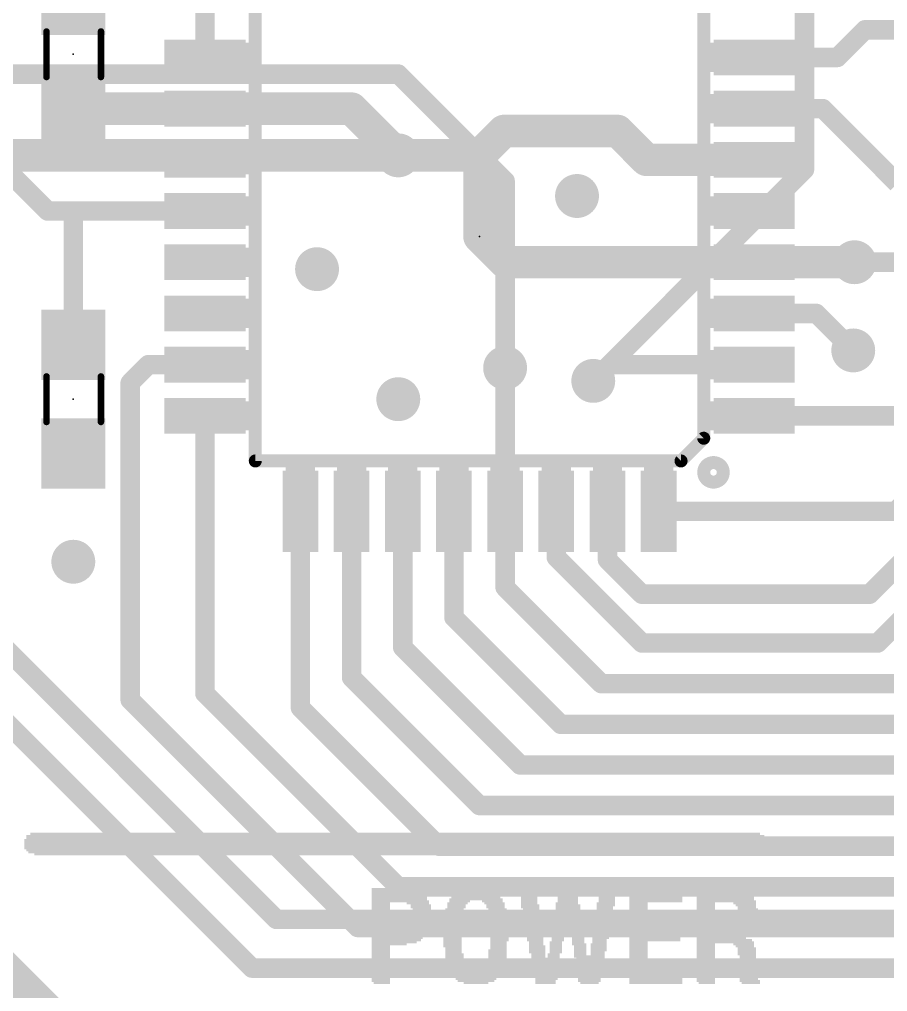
# Model space of a CAD drawing. Extents: x -25 to 82, y -36 to 56.
# Drawn here: x 34.72 to 48.29, y 8.52 to 23.71 of the extents above; entities that cross this region are included whole.
import ezdxf

# ---------------------------------------------------------------- set-up
doc = ezdxf.new("R2010")
doc.units = 0
for name, color, linetype in [('1', 12, 'CONTINUOUS'), ('16', 132, 'CONTINUOUS'), ('18', 110, 'CONTINUOUS'), ('21', 41, 'CONTINUOUS'), ('23', 53, 'CONTINUOUS'), ('51', 53, 'CONTINUOUS')]:
    doc.layers.add(name, color=color, linetype=linetype)

# ---------------------------------------------------------------- blocks, each defined once
blk = doc.blocks.new('RECT')
blk.add_solid([(-0.5, -0.5), (0.5, -0.5), (-0.5, 0.5), (0.5, 0.5)])
blk = doc.blocks.new('ROUNDV')
at = {"const_width": 0.5}
blk.add_lwpolyline([(0, -0.25, 1), (0, 0.25, 1), (0, -0.25)], format="xyb", dxfattribs=at)

msp = doc.modelspace()

# ---------------------------------------------------------------- linework, layer by layer
at = {"layer": '1'}
for points, const_width in [([(37.6174, 23.12), (37.6174, 24.9174)], 0.3048), ([(47.936, 23.552), (47.504, 23.12)], 0.3048), ([(49.53, 23.552), (47.936, 23.552)], 0.3048), ([(46.2026, 23.12), (47.504, 23.12)], 0.3048), ([(37.6174, 22.32), (35.56, 22.32)], 0.508), ([(37.6174, 22.32), (39.91, 22.32)], 0.508), ([(39.91, 22.32), (40.64, 21.59)], 0.508), ([(46.2026, 22.32), (47.276, 22.32)], 0.3048), ([(47.276, 22.32), (48.444, 21.152)], 0.3048), ([(41.91, 21.59), (42.291, 21.971)], 0.508), ([(42.291, 21.971), (44.069, 21.971)], 0.508), ([(44.069, 21.971), (44.52, 21.52)], 0.508), ([(34.29, 21.59), (35.16, 20.72)], 0.3048), ([(40.64, 21.59), (41.91, 21.59)], 0.508), ([(41.91, 20.32), (41.91, 21.59)], 0.508), ([(46.2026, 21.52), (44.52, 21.52)], 0.508), ([(35.16, 20.72), (35.56, 20.72)], 0.3048), ([(35.56, 20.72), (37.6174, 20.72)], 0.3048), ([(35.56, 18.63), (35.56, 20.72)], 0.3048), ([(42.31, 19.92), (41.91, 20.32)], 0.508), ([(46.2026, 19.92), (42.31, 19.92)], 0.508), ([(46.2026, 19.92), (47.771, 19.92)], 0.508), ([(48.4124, 16.0274), (52.324, 19.939)], 0.3048), ([(48.006, 14.732), (52.959, 19.685)], 0.3048), ([(48.133, 13.97), (53.594, 19.431)], 0.3048), ([(46.2026, 19.12), (47.174, 19.12)], 0.3048), ([(47.174, 19.12), (47.752, 18.542)], 0.3048), ([(36.735, 18.32), (36.449, 18.034)], 0.3048), ([(37.6174, 18.32), (36.735, 18.32)], 0.3048), ([(42.31, 18.269), (42.31, 16.0274)], 0.3048), ([(43.942, 18.32), (43.688, 18.066)], 0.3048), ([(46.2026, 18.32), (43.942, 18.32)], 0.3048), ([(36.449, 18.034), (36.449, 13.081)], 0.3048), ([(37.6174, 13.1826), (37.6174, 17.52)], 0.3048), ([(46.2026, 17.52), (48.762, 17.52)], 0.3048), ([(39.11, 12.96), (39.11, 16.0274)], 0.3048), ([(39.91, 13.43), (39.91, 16.0274)], 0.3048), ([(40.71, 13.9), (40.71, 16.0274)], 0.3048), ([(41.51, 14.37), (41.51, 16.0274)], 0.3048), ([(42.31, 16.0274), (42.31, 14.84)], 0.3048), ([(43.11, 16.0274), (43.11, 15.31)], 0.3048), ([(43.91, 16.0274), (43.91, 15.272)], 0.3048), ([(44.71, 16.0274), (48.4124, 16.0274)], 0.3048), ([(43.11, 15.31), (44.45, 13.97)], 0.3048), ([(43.91, 15.272), (44.45, 14.732)], 0.3048), ([(42.31, 14.84), (43.815, 13.335)], 0.3048), ([(44.45, 14.732), (48.006, 14.732)], 0.3048), ([(41.51, 14.37), (43.18, 12.7)], 0.3048), ([(42.545, 12.065), (40.71, 13.9)], 0.3048), ([(44.45, 13.97), (48.133, 13.97)], 0.3048), ([(41.91, 11.43), (39.91, 13.43)], 0.3048), ([(43.815, 13.335), (51.435, 13.335)], 0.3048), ([(40.005, 9.525), (36.449, 13.081)], 0.3048), ([(37.6174, 13.1826), (40.64, 10.16)], 0.3048), ([(41.275, 10.795), (39.11, 12.96)], 0.3048), ([(43.18, 12.7), (60.96, 12.7)], 0.3048), ([(42.545, 12.065), (59.055, 12.065)], 0.3048), ([(41.91, 11.43), (55.88, 11.43)], 0.3048), ([(41.275, 10.795), (53.975, 10.795)], 0.3048), ([(40.64, 10.16), (52.07, 10.16)], 0.3048), ([(40.005, 9.525), (48.895, 9.525)], 0.3048), ([(34.29, 8.89), (35.56, 7.62)], 0.8128)]:
    msp.add_lwpolyline(points, dxfattribs=dict(at, const_width=const_width))
for points, const_width in [([(47.936, 23.6282, 1), (47.936, 23.4758)], 0.1524), ([(47.9899, 23.4981, 1), (47.8821, 23.6059)], 0.1524), ([(46.2026, 23.1962, 1), (46.2026, 23.0438)], 0.1524), ([(47.4501, 23.1739, 1), (47.5579, 23.0661)], 0.1524), ([(47.504, 23.0438, 1), (47.504, 23.1962)], 0.1524), ([(37.5412, 23.12, 1), (37.6936, 23.12)], 0.1524), ([(35.56, 22.447, 1), (35.56, 22.193)], 0.254), ([(37.6174, 22.447, 1), (37.6174, 22.193)], 0.254), ([(37.6174, 22.193, 1), (37.6174, 22.447)], 0.254), ([(39.9998, 22.4098, 1), (39.8202, 22.2302)], 0.254), ([(39.91, 22.193, 1), (39.91, 22.447)], 0.254), ([(46.2026, 22.3962, 1), (46.2026, 22.2438)], 0.1524), ([(47.3299, 22.3739, 1), (47.2221, 22.2661)], 0.1524), ([(47.276, 22.2438, 1), (47.276, 22.3962)], 0.1524), ([(42.291, 22.098, 1), (42.291, 21.844)], 0.254), ([(42.3808, 21.8812, 1), (42.2012, 22.0608)], 0.254), ([(44.1588, 22.0608, 1), (43.9792, 21.8812)], 0.254), ([(44.069, 21.844, 1), (44.069, 22.098)], 0.254), ([(40.64, 21.717, 1), (40.64, 21.463)], 0.254), ([(40.5502, 21.5002, 1), (40.7298, 21.6798)], 0.254), ([(42.037, 21.59, 1), (41.783, 21.59)], 0.254), ([(41.8202, 21.6798, 1), (41.9998, 21.5002)], 0.254), ([(41.91, 21.463, 1), (41.91, 21.717)], 0.254), ([(44.52, 21.647, 1), (44.52, 21.393)], 0.254), ([(44.4302, 21.4302, 1), (44.6098, 21.6098)], 0.254), ([(46.2026, 21.393, 1), (46.2026, 21.647)], 0.254), ([(35.16, 20.7962, 1), (35.16, 20.6438)], 0.1524), ([(35.1061, 20.6661, 1), (35.2139, 20.7739)], 0.1524), ([(35.56, 20.7962, 1), (35.56, 20.6438)], 0.1524), ([(35.6362, 20.72, 1), (35.4838, 20.72)], 0.1524), ([(35.56, 20.6438, 1), (35.56, 20.7962)], 0.1524), ([(37.6174, 20.6438, 1), (37.6174, 20.7962)], 0.1524), ([(41.9998, 20.4098, 1), (41.8202, 20.2302)], 0.254), ([(41.783, 20.32, 1), (42.037, 20.32)], 0.254), ([(42.31, 20.047, 1), (42.31, 19.793)], 0.254), ([(42.2202, 19.8302, 1), (42.3998, 20.0098)], 0.254), ([(46.2026, 20.047, 1), (46.2026, 19.793)], 0.254), ([(46.2026, 19.793, 1), (46.2026, 20.047)], 0.254), ([(47.771, 19.793, 1), (47.771, 20.047)], 0.254), ([(46.2026, 19.1962, 1), (46.2026, 19.0438)], 0.1524), ([(47.2279, 19.1739, 1), (47.1201, 19.0661)], 0.1524), ([(47.174, 19.0438, 1), (47.174, 19.1962)], 0.1524), ([(35.4838, 18.63, 1), (35.6362, 18.63)], 0.1524), ([(47.6981, 18.4881, 1), (47.8059, 18.5959)], 0.1524), ([(36.735, 18.3962, 1), (36.735, 18.2438)], 0.1524), ([(36.7889, 18.2661, 1), (36.6811, 18.3739)], 0.1524), ([(37.6174, 18.2438, 1), (37.6174, 18.3962)], 0.1524), ([(42.3862, 18.269, 1), (42.2338, 18.269)], 0.1524), ([(43.942, 18.3962, 1), (43.942, 18.2438)], 0.1524), ([(43.9959, 18.2661, 1), (43.8881, 18.3739)], 0.1524), ([(46.2026, 18.2438, 1), (46.2026, 18.3962)], 0.1524), ([(36.5252, 18.034, 1), (36.3728, 18.034)], 0.1524), ([(36.3951, 18.0879, 1), (36.5029, 17.9801)], 0.1524), ([(43.6341, 18.1199, 1), (43.7419, 18.0121)], 0.1524), ([(37.6936, 17.52, 1), (37.5412, 17.52)], 0.1524), ([(46.2026, 17.5962, 1), (46.2026, 17.4438)], 0.1524), ([(39.1862, 16.0274, 1), (39.0338, 16.0274)], 0.1524), ([(39.9862, 16.0274, 1), (39.8338, 16.0274)], 0.1524), ([(40.7862, 16.0274, 1), (40.6338, 16.0274)], 0.1524), ([(41.5862, 16.0274, 1), (41.4338, 16.0274)], 0.1524), ([(42.3862, 16.0274, 1), (42.2338, 16.0274)], 0.1524), ([(42.2338, 16.0274, 1), (42.3862, 16.0274)], 0.1524), ([(43.1862, 16.0274, 1), (43.0338, 16.0274)], 0.1524), ([(43.9862, 16.0274, 1), (43.8338, 16.0274)], 0.1524), ([(44.71, 16.1036, 1), (44.71, 15.9512)], 0.1524), ([(48.3585, 16.0813, 1), (48.4663, 15.9735)], 0.1524), ([(43.1639, 15.3639, 1), (43.0561, 15.2561)], 0.1524), ([(43.0338, 15.31, 1), (43.1862, 15.31)], 0.1524), ([(43.9639, 15.3259, 1), (43.8561, 15.2181)], 0.1524), ([(43.8338, 15.272, 1), (43.9862, 15.272)], 0.1524), ([(42.3639, 14.8939, 1), (42.2561, 14.7861)], 0.1524), ([(42.2338, 14.84, 1), (42.3862, 14.84)], 0.1524), ([(44.45, 14.8082, 1), (44.45, 14.6558)], 0.1524), ([(44.3961, 14.6781, 1), (44.5039, 14.7859)], 0.1524), ([(47.9521, 14.7859, 1), (48.0599, 14.6781)], 0.1524), ([(48.006, 14.6558, 1), (48.006, 14.8082)], 0.1524), ([(41.5639, 14.4239, 1), (41.4561, 14.3161)], 0.1524), ([(41.4338, 14.37, 1), (41.5862, 14.37)], 0.1524), ([(40.7639, 13.9539, 1), (40.6561, 13.8461)], 0.1524), ([(40.6338, 13.9, 1), (40.7862, 13.9)], 0.1524), ([(44.45, 14.0462, 1), (44.45, 13.8938)], 0.1524), ([(44.3961, 13.9161, 1), (44.5039, 14.0239)], 0.1524), ([(48.0791, 14.0239, 1), (48.1869, 13.9161)], 0.1524), ([(48.133, 13.8938, 1), (48.133, 14.0462)], 0.1524), ([(39.9639, 13.4839, 1), (39.8561, 13.3761)], 0.1524), ([(39.8338, 13.43, 1), (39.9862, 13.43)], 0.1524), ([(43.815, 13.4112, 1), (43.815, 13.2588)], 0.1524), ([(43.7611, 13.2811, 1), (43.8689, 13.3889)], 0.1524), ([(36.5029, 13.1349, 1), (36.3951, 13.0271)], 0.1524), ([(37.6713, 13.2365, 1), (37.5635, 13.1287)], 0.1524), ([(37.5412, 13.1826, 1), (37.6936, 13.1826)], 0.1524), ([(36.3728, 13.081, 1), (36.5252, 13.081)], 0.1524), ([(39.1639, 13.0139, 1), (39.0561, 12.9061)], 0.1524), ([(39.0338, 12.96, 1), (39.1862, 12.96)], 0.1524), ([(43.18, 12.7762, 1), (43.18, 12.6238)], 0.1524), ([(43.1261, 12.6461, 1), (43.2339, 12.7539)], 0.1524), ([(42.545, 12.1412, 1), (42.545, 11.9888)], 0.1524), ([(42.4911, 12.0111, 1), (42.5989, 12.1189)], 0.1524), ([(41.91, 11.5062, 1), (41.91, 11.3538)], 0.1524), ([(41.8561, 11.3761, 1), (41.9639, 11.4839)], 0.1524), ([(41.275, 10.8712, 1), (41.275, 10.7188)], 0.1524), ([(41.2211, 10.7411, 1), (41.3289, 10.8489)], 0.1524), ([(40.64, 10.2362, 1), (40.64, 10.0838)], 0.1524), ([(40.5861, 10.1061, 1), (40.6939, 10.2139)], 0.1524), ([(40.005, 9.6012, 1), (40.005, 9.4488)], 0.1524), ([(39.9511, 9.4711, 1), (40.0589, 9.5789)], 0.1524)]:
    msp.add_lwpolyline(points, format="xyb", dxfattribs=dict(at, const_width=const_width))
at = {"layer": '16'}
for points, const_width in [([(46.99, 21.368), (46.99, 25.527)], 0.3048), ([(33.02, 22.86), (40.64, 22.86)], 0.3048), ([(40.64, 22.86), (42.31, 21.19)], 0.3048), ([(40.64, 21.59), (31.75, 21.59)], 0.508), ([(43.688, 18.066), (46.99, 21.368)], 0.3048), ([(42.31, 21.19), (42.31, 18.269)], 0.3048), ([(47.771, 19.92), (52.94, 19.92)], 0.3048), ([(30.734, 17.653), (38.735, 9.652)], 0.3048), ([(30.099, 17.145), (38.354, 8.89)], 0.3048), ([(38.735, 9.652), (53.34, 9.652)], 0.3048), ([(34.29, 8.89), (35.179, 8.001)], 0.8128), ([(38.354, 8.89), (51.943, 8.89)], 0.3048)]:
    msp.add_lwpolyline(points, dxfattribs=dict(at, const_width=const_width))
for points, const_width in [([(40.6939, 22.9139, 1), (40.5861, 22.8061)], 0.1524), ([(40.64, 22.7838, 1), (40.64, 22.9362)], 0.1524), ([(40.64, 21.463, 1), (40.64, 21.717)], 0.254), ([(46.9138, 21.368, 1), (47.0662, 21.368)], 0.1524), ([(47.0439, 21.3141, 1), (46.9361, 21.4219)], 0.1524), ([(42.3862, 21.19, 1), (42.2338, 21.19)], 0.1524), ([(42.2561, 21.1361, 1), (42.3639, 21.2439)], 0.1524), ([(47.771, 19.9962, 1), (47.771, 19.8438)], 0.1524), ([(42.2338, 18.269, 1), (42.3862, 18.269)], 0.1524), ([(43.6341, 18.1199, 1), (43.7419, 18.0121)], 0.1524), ([(38.735, 9.7282, 1), (38.735, 9.5758)], 0.1524), ([(38.6811, 9.5981, 1), (38.7889, 9.7059)], 0.1524), ([(38.354, 8.9662, 1), (38.354, 8.8138)], 0.1524), ([(38.3001, 8.8361, 1), (38.4079, 8.9439)], 0.1524)]:
    msp.add_lwpolyline(points, format="xyb", dxfattribs=dict(at, const_width=const_width))
at = {"layer": '21', "const_width": 0.2032}
for points in [[(38.405, 16.815), (38.405, 23.825)], [(45.415, 23.825), (45.415, 17.17)], [(45.06, 16.815), (45.415, 17.17)], [(45.06, 16.815), (38.405, 16.815)]]:
    msp.add_lwpolyline(points, dxfattribs=at)
at = {"layer": '21'}
for points, const_width in [([(45.3642, 17.17, 1), (45.4658, 17.17)], 0.1016), ([(45.4509, 17.1341, 1), (45.3791, 17.2059)], 0.1016), ([(38.405, 16.8658, 1), (38.405, 16.7642)], 0.1016), ([(38.3542, 16.815, 1), (38.4558, 16.815)], 0.1016), ([(45.0241, 16.8509, 1), (45.0959, 16.7791)], 0.1016), ([(45.06, 16.7642, 1), (45.06, 16.8658)], 0.1016), ([(45.5676, 16.4846, 1), (45.5676, 16.7894, 1), (45.5676, 16.4846)], 0.2032)]:
    msp.add_lwpolyline(points, format="xyb", dxfattribs=dict(at, const_width=const_width))
at = {"layer": '23'}
for p in [(35.56, 23.17), (41.91, 20.32), (35.56, 17.78)]:
    msp.add_point(p, dxfattribs=at)
at = {"layer": '51', "const_width": 0.1016}
for points in [[(35.141, 23.526), (35.141, 22.814)], [(35.992, 23.526), (35.992, 22.814)], [(35.141, 18.136), (35.141, 17.424)], [(35.992, 18.136), (35.992, 17.424)]]:
    msp.add_lwpolyline(points, dxfattribs=at)
at = {"layer": '51', "const_width": 0.0508}
for points in [[(35.1664, 23.526, 1), (35.1156, 23.526)], [(36.0174, 23.526, 1), (35.9666, 23.526)], [(35.1156, 22.814, 1), (35.1664, 22.814)], [(35.9666, 22.814, 1), (36.0174, 22.814)], [(35.1664, 18.136, 1), (35.1156, 18.136)], [(36.0174, 18.136, 1), (35.9666, 18.136)], [(35.1156, 17.424, 1), (35.1664, 17.424)], [(35.9666, 17.424, 1), (36.0174, 17.424)]]:
    msp.add_lwpolyline(points, format="xyb", dxfattribs=at)

# ---------------------------------------------------------------- block references
at = {"layer": '1', "xscale": 1.1, "rotation": 270}
for p in [(35.56, 24.02), (35.56, 22.32), (35.56, 18.63), (35.56, 16.93)]:
    msp.add_blockref('RECT', p, dxfattribs=at)
at = {"layer": '1', "rotation": 180}
for p, xscale, yscale in [((37.6174, 23.12), 1.27, 0.5588), ((46.2026, 23.12), 1.27, 0.5588), ((37.6174, 22.32), 1.27, 0.5588), ((46.2026, 22.32), 1.27, 0.5588), ((37.6174, 21.52), 1.27, 0.5588), ((46.2026, 21.52), 1.27, 0.5588), ((37.6174, 20.72), 1.27, 0.5588), ((46.2026, 20.72), 1.27, 0.5588), ((37.6174, 19.92), 1.27, 0.5588), ((46.2026, 19.92), 1.27, 0.5588), ((37.6174, 19.12), 1.27, 0.5588), ((46.2026, 19.12), 1.27, 0.5588), ((37.6174, 18.32), 1.27, 0.5588), ((46.2026, 18.32), 1.27, 0.5588), ((37.6174, 17.52), 1.27, 0.5588), ((46.2026, 17.52), 1.27, 0.5588), ((39.11, 16.0274), 0.5588, 1.27), ((39.91, 16.0274), 0.5588, 1.27), ((40.71, 16.0274), 0.5588, 1.27), ((41.51, 16.0274), 0.5588, 1.27), ((42.31, 16.0274), 0.5588, 1.27), ((43.11, 16.0274), 0.5588, 1.27), ((43.91, 16.0274), 0.5588, 1.27), ((44.71, 16.0274), 0.5588, 1.27)]:
    msp.add_blockref('RECT', p, dxfattribs=dict(at, xscale=xscale, yscale=yscale))
at = {"layer": '18', "xscale": 0.6858, "yscale": 0.6858}
for p in [(40.64, 21.59), (40.64, 21.59), (43.434, 20.955), (43.434, 20.955), (47.771, 19.92), (47.771, 19.92), (39.37, 19.812), (39.37, 19.812), (47.752, 18.542), (47.752, 18.542), (42.31, 18.269), (42.31, 18.269), (43.688, 18.066), (43.688, 18.066), (40.64, 17.78), (40.64, 17.78), (35.56, 15.24), (35.56, 15.24)]:
    msp.add_blockref('ROUNDV', p, dxfattribs=at)
at = {"layer": '21'}
for p, xscale, yscale in [((40.593, 10.9563), 11.5341, 0.032), ((40.6083, 10.9244), 11.5646, 0.0318), ((40.593, 10.9883), 11.4071, 0.032), ((40.5917, 10.8925), 11.5976, 0.032), ((40.5917, 10.8605), 11.5976, 0.032), ((40.5917, 10.8285), 11.5976, 0.032), ((40.5917, 10.7965), 11.5976, 0.032), ((40.5917, 10.7646), 11.5976, 0.0318), ((40.593, 10.7328), 11.5341, 0.032), ((40.593, 10.7008), 11.4681, 0.032), ((40.593, 10.6688), 11.2801, 0.032), ((40.593, 10.0937), 0.7341, 0.032), ((40.6248, 10.0617), 0.7976, 0.032), ((40.6413, 10.0298), 0.8306, 0.0318), ((40.5448, 10.1257), 0.6375, 0.032), ((41.8389, 10.0298), 0.7366, 0.0318), ((41.8389, 10.0617), 0.6706, 0.032), ((41.8554, 10.0937), 0.5766, 0.032), ((41.8541, 10.1257), 0.447, 0.032), ((41.8389, 10.1576), 0.2235, 0.0318), ((42.653, 10.1257), 0.2565, 0.032), ((42.6695, 10.0937), 0.2896, 0.032), ((42.6695, 10.0617), 0.2896, 0.032), ((42.6695, 10.0298), 0.2896, 0.0318), ((43.2765, 10.1257), 0.2896, 0.032), ((43.2765, 10.0937), 0.2896, 0.032), ((43.2918, 10.0617), 0.32, 0.032), ((43.2918, 10.0298), 0.32, 0.0318), ((43.9153, 10.1257), 0.287, 0.032), ((43.9153, 10.0937), 0.287, 0.032), ((43.9153, 10.0617), 0.287, 0.032), ((43.9001, 10.0298), 0.2565, 0.0318), ((44.6672, 10.1257), 0.8306, 0.032), ((44.6672, 10.0937), 0.8306, 0.032), ((44.6672, 10.0617), 0.8306, 0.032), ((44.6672, 10.0298), 0.8306, 0.0318), ((45.6247, 10.1257), 0.6375, 0.032), ((45.6895, 10.0937), 0.7671, 0.032), ((45.7213, 10.0617), 0.8306, 0.032), ((45.7365, 10.0298), 0.8611, 0.0318), ((40.6565, 9.9979), 0.8611, 0.032), ((40.6565, 9.9659), 0.8611, 0.032), ((40.673, 9.9339), 0.8941, 0.032), ((40.3695, 9.9019), 0.287, 0.032), ((40.3695, 9.8701), 0.287, 0.0318), ((40.9448, 9.9019), 0.3505, 0.032), ((40.9931, 9.8701), 0.32, 0.0318), ((41.5671, 9.9019), 0.32, 0.032), ((41.5506, 9.8701), 0.287, 0.0318), ((41.8554, 9.9659), 0.8306, 0.032), ((41.6001, 9.9339), 0.32, 0.032), ((41.8541, 9.9979), 0.7671, 0.032), ((42.1107, 9.9339), 0.32, 0.032), ((42.1424, 9.9019), 0.3175, 0.032), ((42.1577, 9.8701), 0.287, 0.0318), ((42.686, 9.9979), 0.2565, 0.032), ((42.686, 9.9659), 0.2565, 0.032), ((42.686, 9.9339), 0.2565, 0.032), ((42.686, 9.9019), 0.2565, 0.032), ((42.7012, 9.8701), 0.287, 0.0318), ((43.2765, 9.9019), 0.3505, 0.032), ((43.293, 9.8701), 0.3835, 0.0318), ((43.2918, 9.9979), 0.32, 0.032), ((43.2918, 9.9659), 0.32, 0.032), ((43.2918, 9.9339), 0.32, 0.032), ((43.8836, 9.9019), 0.2896, 0.032), ((43.8836, 9.8701), 0.2896, 0.0318), ((43.9001, 9.9979), 0.2565, 0.032), ((43.9001, 9.9659), 0.2565, 0.032), ((43.9001, 9.9339), 0.2565, 0.032), ((44.6672, 9.9979), 0.8306, 0.032), ((44.6672, 9.9659), 0.8306, 0.032), ((44.6672, 9.9339), 0.8306, 0.032), ((44.3954, 9.9019), 0.287, 0.032), ((44.3954, 9.8701), 0.287, 0.0318), ((45.753, 9.9979), 0.8941, 0.032), ((45.753, 9.9659), 0.8941, 0.032), ((45.7695, 9.9339), 0.9271, 0.032), ((45.4495, 9.9019), 0.287, 0.032), ((45.4495, 9.8701), 0.287, 0.0318), ((46.0566, 9.9019), 0.3531, 0.032), ((46.0731, 9.8701), 0.32, 0.0318), ((40.3695, 9.8382), 0.287, 0.032), ((40.3695, 9.8062), 0.287, 0.032), ((40.3695, 9.7742), 0.287, 0.032), ((40.3695, 9.7422), 0.287, 0.032), ((40.3695, 9.7103), 0.287, 0.0318), ((40.9931, 9.8382), 0.32, 0.032), ((41.0083, 9.8062), 0.2896, 0.032), ((41.0083, 9.7742), 0.2896, 0.032), ((41.0083, 9.7422), 0.2896, 0.032), ((41.0083, 9.7103), 0.2896, 0.0318), ((41.5201, 9.8062), 0.287, 0.032), ((41.5201, 9.7742), 0.287, 0.032), ((41.5201, 9.7422), 0.287, 0.032), ((41.5201, 9.7103), 0.287, 0.0318), ((41.5506, 9.8382), 0.287, 0.032), ((42.1577, 9.8382), 0.287, 0.032), ((42.1907, 9.8062), 0.287, 0.032), ((42.1907, 9.7742), 0.287, 0.032), ((42.1907, 9.7422), 0.287, 0.032), ((42.1907, 9.7103), 0.287, 0.0318), ((42.7012, 9.8382), 0.287, 0.032), ((42.7177, 9.8062), 0.254, 0.032), ((42.7177, 9.7742), 0.254, 0.032), ((42.7177, 9.7422), 0.254, 0.032), ((42.7177, 9.7103), 0.254, 0.0318), ((43.1648, 9.7103), 0.193, 0.0318), ((43.293, 9.8382), 0.3835, 0.032), ((43.293, 9.8062), 0.3835, 0.032), ((43.293, 9.7742), 0.3835, 0.032), ((43.293, 9.7422), 0.3835, 0.032), ((43.3883, 9.7103), 0.193, 0.0318), ((43.8518, 9.7103), 0.287, 0.0318), ((43.8671, 9.8382), 0.2565, 0.032), ((43.8671, 9.8062), 0.2565, 0.032), ((43.8671, 9.7742), 0.2565, 0.032), ((43.8671, 9.7422), 0.2565, 0.032), ((44.3954, 9.8382), 0.287, 0.032), ((44.3954, 9.8062), 0.287, 0.032), ((44.3954, 9.7742), 0.287, 0.032), ((44.3954, 9.7422), 0.287, 0.032), ((44.3954, 9.7103), 0.287, 0.0318), ((45.4495, 9.8382), 0.287, 0.032), ((45.4495, 9.8062), 0.287, 0.032), ((45.4495, 9.7742), 0.287, 0.032), ((45.4495, 9.7422), 0.287, 0.032), ((45.4495, 9.7103), 0.287, 0.0318), ((46.0883, 9.8382), 0.2896, 0.032), ((46.1035, 9.8062), 0.32, 0.032), ((46.12, 9.7742), 0.287, 0.032), ((46.12, 9.7422), 0.287, 0.032), ((46.12, 9.7103), 0.287, 0.0318), ((40.3695, 9.6784), 0.287, 0.032), ((40.3695, 9.6464), 0.287, 0.032), ((40.3695, 9.6144), 0.287, 0.032), ((40.3695, 9.5825), 0.287, 0.0318), ((41.0083, 9.6784), 0.2896, 0.032), ((41.0083, 9.6464), 0.2896, 0.032), ((41.0083, 9.6144), 0.2896, 0.032), ((41.0083, 9.5825), 0.2896, 0.0318), ((41.5201, 9.6784), 0.287, 0.032), ((41.5036, 9.6464), 0.254, 0.032), ((41.5036, 9.6144), 0.254, 0.032), ((41.5036, 9.5825), 0.254, 0.0318), ((42.1907, 9.6784), 0.287, 0.032), ((42.1907, 9.6464), 0.287, 0.032), ((42.1907, 9.6144), 0.287, 0.032), ((42.2059, 9.5825), 0.2565, 0.0318), ((42.7177, 9.6784), 0.254, 0.032), ((42.7495, 9.6464), 0.2565, 0.032), ((42.7495, 9.6144), 0.2565, 0.032), ((42.7495, 9.5825), 0.2565, 0.0318), ((43.1648, 9.6784), 0.193, 0.032), ((43.1648, 9.6464), 0.193, 0.032), ((43.1648, 9.6144), 0.193, 0.032), ((43.1648, 9.5825), 0.193, 0.0318), ((43.3883, 9.6784), 0.193, 0.032), ((43.42, 9.6464), 0.1905, 0.032), ((43.42, 9.6144), 0.1905, 0.032), ((43.42, 9.5825), 0.1905, 0.0318), ((43.8353, 9.6784), 0.254, 0.032), ((43.8353, 9.6464), 0.254, 0.032), ((43.8353, 9.6144), 0.254, 0.032), ((43.8353, 9.5825), 0.254, 0.0318), ((44.3954, 9.6784), 0.287, 0.032), ((44.3954, 9.6464), 0.287, 0.032), ((44.3954, 9.6144), 0.287, 0.032), ((44.3954, 9.5825), 0.287, 0.0318), ((45.4495, 9.6784), 0.287, 0.032), ((45.4495, 9.6464), 0.287, 0.032), ((45.4495, 9.6144), 0.287, 0.032), ((45.4495, 9.5825), 0.287, 0.0318), ((46.0883, 9.6144), 0.2896, 0.032), ((46.0883, 9.5825), 0.2896, 0.0318), ((46.12, 9.6784), 0.287, 0.032), ((46.1048, 9.6464), 0.2565, 0.032), ((40.3695, 9.5507), 0.287, 0.032), ((40.3695, 9.5187), 0.287, 0.032), ((40.3695, 9.4866), 0.287, 0.032), ((40.673, 9.4546), 0.8941, 0.032), ((40.6565, 9.4228), 0.8611, 0.0318), ((40.9448, 9.4866), 0.3505, 0.032), ((40.96, 9.5187), 0.32, 0.032), ((40.9931, 9.5507), 0.32, 0.032), ((41.4871, 9.5507), 0.287, 0.032), ((41.4871, 9.5187), 0.287, 0.032), ((41.4871, 9.4866), 0.287, 0.032), ((41.4871, 9.4546), 0.287, 0.032), ((41.4871, 9.4228), 0.287, 0.0318), ((42.2059, 9.5507), 0.2565, 0.032), ((42.2059, 9.5187), 0.2565, 0.032), ((42.2224, 9.4866), 0.2896, 0.032), ((42.2224, 9.4546), 0.2896, 0.032), ((42.2224, 9.4228), 0.2896, 0.0318), ((42.7495, 9.5507), 0.2565, 0.032), ((42.7495, 9.5187), 0.2565, 0.032), ((42.7495, 9.4866), 0.2565, 0.032), ((42.766, 9.4546), 0.2235, 0.032), ((42.7812, 9.4228), 0.254, 0.0318), ((43.1495, 9.5187), 0.2235, 0.032), ((43.133, 9.4866), 0.1905, 0.032), ((43.133, 9.4546), 0.1905, 0.032), ((43.133, 9.4228), 0.1905, 0.0318), ((43.1648, 9.5507), 0.193, 0.032), ((43.42, 9.5507), 0.1905, 0.032), ((43.42, 9.5187), 0.1905, 0.032), ((43.42, 9.4866), 0.1905, 0.032), ((43.4518, 9.4546), 0.193, 0.032), ((43.4518, 9.4228), 0.193, 0.0318), ((43.8036, 9.4866), 0.2565, 0.032), ((43.8036, 9.4546), 0.2565, 0.032), ((43.8036, 9.4228), 0.2565, 0.0318), ((43.8353, 9.5507), 0.254, 0.032), ((43.8353, 9.5187), 0.254, 0.032), ((44.3954, 9.5507), 0.287, 0.032), ((44.6507, 9.5187), 0.7976, 0.032), ((44.6507, 9.4866), 0.7976, 0.032), ((44.6507, 9.4546), 0.7976, 0.032), ((44.6507, 9.4228), 0.7976, 0.0318), ((45.4495, 9.5507), 0.287, 0.032), ((45.4495, 9.5187), 0.287, 0.032), ((45.466, 9.4866), 0.32, 0.032), ((45.7213, 9.4546), 0.8306, 0.032), ((45.6895, 9.4228), 0.7671, 0.0318), ((45.96, 9.4866), 0.414, 0.032), ((46.04, 9.5187), 0.32, 0.032), ((46.0566, 9.5507), 0.287, 0.032), ((40.6095, 9.3269), 0.7671, 0.032), ((40.6413, 9.3909), 0.8306, 0.032), ((40.6248, 9.3589), 0.7976, 0.032), ((40.5778, 9.2949), 0.7036, 0.032), ((40.4978, 9.263), 0.5436, 0.0318), ((41.4871, 9.3909), 0.287, 0.032), ((41.4871, 9.3589), 0.287, 0.032), ((41.4871, 9.3269), 0.287, 0.032), ((41.4871, 9.2949), 0.287, 0.032), ((41.4871, 9.263), 0.287, 0.0318), ((42.2224, 9.3909), 0.2896, 0.032), ((42.2224, 9.3589), 0.2896, 0.032), ((42.2224, 9.3269), 0.2896, 0.032), ((42.2059, 9.2949), 0.2565, 0.032), ((42.2059, 9.263), 0.2565, 0.0318), ((42.7812, 9.3909), 0.254, 0.032), ((42.7812, 9.3589), 0.254, 0.032), ((42.7812, 9.3269), 0.254, 0.032), ((42.7965, 9.2949), 0.2235, 0.032), ((42.7965, 9.263), 0.2235, 0.0318), ((43.1013, 9.2949), 0.193, 0.032), ((43.1013, 9.263), 0.193, 0.0318), ((43.133, 9.3909), 0.1905, 0.032), ((43.133, 9.3589), 0.1905, 0.032), ((43.133, 9.3269), 0.1905, 0.032), ((43.4683, 9.263), 0.2261, 0.0318), ((43.4518, 9.3909), 0.193, 0.032), ((43.4518, 9.3589), 0.193, 0.032), ((43.4518, 9.3269), 0.193, 0.032), ((43.4518, 9.2949), 0.193, 0.032), ((43.7718, 9.263), 0.254, 0.0318), ((43.8036, 9.3909), 0.2565, 0.032), ((43.8036, 9.3589), 0.2565, 0.032), ((43.7871, 9.3269), 0.2235, 0.032), ((43.7871, 9.2949), 0.2235, 0.032), ((44.6507, 9.3909), 0.7976, 0.032), ((44.6507, 9.3589), 0.7976, 0.032), ((44.6507, 9.3269), 0.7976, 0.032), ((44.3954, 9.2949), 0.287, 0.032), ((44.3954, 9.263), 0.287, 0.0318), ((45.6578, 9.3909), 0.7036, 0.032), ((45.6895, 9.3589), 0.7671, 0.032), ((45.7365, 9.3269), 0.8611, 0.032), ((45.753, 9.2949), 0.8941, 0.032), ((45.4495, 9.263), 0.287, 0.0318), ((46.04, 9.263), 0.32, 0.0318), ((40.3695, 9.2311), 0.287, 0.032), ((40.3695, 9.1991), 0.287, 0.032), ((40.3695, 9.1671), 0.287, 0.032), ((40.3695, 9.1352), 0.287, 0.0318), ((40.3695, 9.1034), 0.287, 0.032), ((41.4871, 9.2311), 0.287, 0.032), ((41.5036, 9.1991), 0.254, 0.032), ((41.5036, 9.1671), 0.254, 0.032), ((41.5036, 9.1352), 0.254, 0.0318), ((41.5201, 9.1034), 0.287, 0.032), ((42.1907, 9.1671), 0.287, 0.032), ((42.1907, 9.1352), 0.287, 0.0318), ((42.1907, 9.1034), 0.287, 0.032), ((42.2059, 9.2311), 0.2565, 0.032), ((42.2059, 9.1991), 0.2565, 0.032), ((42.813, 9.2311), 0.2565, 0.032), ((42.813, 9.1991), 0.2565, 0.032), ((42.813, 9.1671), 0.2565, 0.032), ((42.813, 9.1352), 0.2565, 0.0318), ((42.8295, 9.1034), 0.2235, 0.032), ((43.0695, 9.1034), 0.1905, 0.032), ((43.1013, 9.2311), 0.193, 0.032), ((43.1013, 9.1991), 0.193, 0.032), ((43.1013, 9.1671), 0.193, 0.032), ((43.1013, 9.1352), 0.193, 0.0318), ((43.4848, 9.2311), 0.193, 0.032), ((43.4848, 9.1991), 0.193, 0.032), ((43.4848, 9.1671), 0.193, 0.032), ((43.4848, 9.1352), 0.193, 0.0318), ((43.4848, 9.1034), 0.193, 0.032), ((43.7718, 9.2311), 0.254, 0.032), ((43.7718, 9.1991), 0.254, 0.032), ((43.7718, 9.1671), 0.254, 0.032), ((43.7566, 9.1352), 0.2235, 0.0318), ((43.7566, 9.1034), 0.2235, 0.032), ((44.3954, 9.2311), 0.287, 0.032), ((44.3954, 9.1991), 0.287, 0.032), ((44.3954, 9.1671), 0.287, 0.032), ((44.3954, 9.1352), 0.287, 0.0318), ((44.3954, 9.1034), 0.287, 0.032), ((45.4495, 9.2311), 0.287, 0.032), ((45.4495, 9.1991), 0.287, 0.032), ((45.4495, 9.1671), 0.287, 0.032), ((45.4495, 9.1352), 0.287, 0.0318), ((45.4495, 9.1034), 0.287, 0.032), ((46.0566, 9.2311), 0.287, 0.032), ((46.0883, 9.1991), 0.2896, 0.032), ((46.0883, 9.1671), 0.2896, 0.032), ((46.0883, 9.1352), 0.2896, 0.0318), ((46.0883, 9.1034), 0.2896, 0.032), ((40.3695, 9.0714), 0.287, 0.032), ((40.3695, 9.0394), 0.287, 0.032), ((40.3695, 9.0073), 0.287, 0.032), ((40.3695, 8.9755), 0.287, 0.0318), ((41.5201, 9.0714), 0.287, 0.032), ((41.5201, 9.0394), 0.287, 0.032), ((41.5201, 9.0073), 0.287, 0.032), ((41.5201, 8.9755), 0.287, 0.0318), ((42.1907, 9.0714), 0.287, 0.032), ((42.1907, 9.0394), 0.287, 0.032), ((42.1907, 9.0073), 0.287, 0.032), ((42.1907, 8.9755), 0.287, 0.0318), ((42.9412, 9.0394), 0.447, 0.032), ((42.9412, 9.0073), 0.447, 0.032), ((42.9412, 8.9755), 0.447, 0.0318), ((42.8295, 9.0714), 0.2235, 0.032), ((43.0695, 9.0714), 0.1905, 0.032), ((43.6283, 9.0714), 0.4801, 0.032), ((43.6448, 9.0394), 0.447, 0.032), ((43.6448, 9.0073), 0.447, 0.032), ((43.6283, 8.9755), 0.414, 0.0318), ((44.3954, 9.0714), 0.287, 0.032), ((44.3954, 9.0394), 0.287, 0.032), ((44.3954, 9.0073), 0.287, 0.032), ((44.3954, 8.9755), 0.287, 0.0318), ((45.4495, 9.0714), 0.287, 0.032), ((45.4495, 9.0394), 0.287, 0.032), ((45.4495, 9.0073), 0.287, 0.032), ((45.4495, 8.9755), 0.287, 0.0318), ((46.1048, 9.0714), 0.2565, 0.032), ((46.1048, 9.0394), 0.2565, 0.032), ((46.1048, 9.0073), 0.2565, 0.032), ((46.12, 8.9755), 0.287, 0.0318), ((40.3695, 8.9436), 0.287, 0.032), ((40.3695, 8.9116), 0.287, 0.032), ((40.3695, 8.8796), 0.287, 0.032), ((40.3695, 8.8476), 0.287, 0.032), ((40.3695, 8.8157), 0.287, 0.0318), ((41.5506, 8.9436), 0.287, 0.032), ((41.5506, 8.9116), 0.287, 0.032), ((41.5671, 8.8796), 0.32, 0.032), ((41.8554, 8.8157), 0.8306, 0.0318), ((41.6154, 8.8476), 0.3505, 0.032), ((42.0941, 8.8476), 0.3531, 0.032), ((42.1424, 8.8796), 0.3175, 0.032), ((42.1577, 8.9436), 0.287, 0.032), ((42.1577, 8.9116), 0.287, 0.032), ((42.9412, 8.8796), 0.381, 0.032), ((42.9412, 8.8476), 0.381, 0.032), ((42.9412, 8.8157), 0.381, 0.0318), ((42.9578, 8.9436), 0.414, 0.032), ((42.9578, 8.9116), 0.414, 0.032), ((43.6283, 8.9436), 0.414, 0.032), ((43.6283, 8.9116), 0.414, 0.032), ((43.6283, 8.8796), 0.414, 0.032), ((43.6283, 8.8476), 0.414, 0.032), ((43.6283, 8.8157), 0.3531, 0.0318), ((44.3954, 8.9436), 0.287, 0.032), ((44.3954, 8.9116), 0.287, 0.032), ((44.6672, 8.8796), 0.8306, 0.032), ((44.6672, 8.8476), 0.8306, 0.032), ((44.6672, 8.8157), 0.8306, 0.0318), ((45.4495, 8.9436), 0.287, 0.032), ((45.4495, 8.9116), 0.287, 0.032), ((45.4495, 8.8796), 0.287, 0.032), ((45.4495, 8.8476), 0.287, 0.032), ((45.4495, 8.8157), 0.287, 0.0318), ((46.12, 8.9436), 0.287, 0.032), ((46.12, 8.9116), 0.287, 0.032), ((46.12, 8.8796), 0.287, 0.032), ((46.12, 8.8476), 0.287, 0.032), ((46.12, 8.8157), 0.287, 0.0318), ((40.3695, 8.7838), 0.287, 0.032), ((40.3695, 8.7518), 0.287, 0.032), ((40.3695, 8.7198), 0.287, 0.032), ((40.3695, 8.6879), 0.287, 0.0318), ((40.3847, 8.6561), 0.2565, 0.032), ((41.8541, 8.7838), 0.7671, 0.032), ((41.8554, 8.7518), 0.7036, 0.032), ((41.8554, 8.7198), 0.6375, 0.032), ((41.8554, 8.6879), 0.5766, 0.0318), ((41.8554, 8.6561), 0.3835, 0.032), ((42.9412, 8.7838), 0.381, 0.032), ((42.9565, 8.7518), 0.3505, 0.032), ((42.9565, 8.7198), 0.3505, 0.032), ((42.9412, 8.6879), 0.32, 0.0318), ((42.9412, 8.6561), 0.32, 0.032), ((43.6283, 8.7838), 0.3531, 0.032), ((43.6283, 8.7518), 0.3531, 0.032), ((43.6283, 8.7198), 0.3531, 0.032), ((43.6283, 8.6879), 0.3531, 0.0318), ((43.6283, 8.6561), 0.287, 0.032), ((44.6672, 8.7838), 0.8306, 0.032), ((44.6672, 8.7518), 0.8306, 0.032), ((44.6672, 8.7198), 0.8306, 0.032), ((44.6672, 8.6879), 0.8306, 0.0318), ((44.6672, 8.6561), 0.8306, 0.032), ((45.4495, 8.7838), 0.287, 0.032), ((45.4495, 8.7518), 0.287, 0.032), ((45.4495, 8.7198), 0.287, 0.032), ((45.4495, 8.6879), 0.287, 0.0318), ((45.4647, 8.6561), 0.2565, 0.032), ((46.12, 8.7838), 0.287, 0.032), ((46.12, 8.7518), 0.287, 0.032), ((46.12, 8.7198), 0.287, 0.032), ((46.1366, 8.6879), 0.32, 0.0318), ((46.1531, 8.6561), 0.287, 0.032)]:
    msp.add_blockref('RECT', p, dxfattribs=dict(at, xscale=xscale, yscale=yscale))
at = {"layer": '51'}
for p, xscale, yscale, rotation in [((35.5651, 23.7582), 0.5001, 0.95, 270), ((37.8587, 23.12), 0.9906, 0.4572, 180), ((45.9613, 23.12), 0.9906, 0.4572, 180), ((35.5651, 22.5898), 0.5001, 0.95, 270), ((37.8587, 22.32), 0.9906, 0.4572, 180), ((45.9613, 22.32), 0.9906, 0.4572, 180), ((37.8587, 21.52), 0.9906, 0.4572, 180), ((45.9613, 21.52), 0.9906, 0.4572, 180), ((37.8587, 20.72), 0.9906, 0.4572, 180), ((45.9613, 20.72), 0.9906, 0.4572, 180), ((37.8587, 19.92), 0.9906, 0.4572, 180), ((45.9613, 19.92), 0.9906, 0.4572, 180), ((37.8587, 19.12), 0.9906, 0.4572, 180), ((45.9613, 19.12), 0.9906, 0.4572, 180), ((35.5651, 18.3681), 0.5001, 0.95, 270), ((37.8587, 18.32), 0.9906, 0.4572, 180), ((45.9613, 18.32), 0.9906, 0.4572, 180), ((37.8587, 17.52), 0.9906, 0.4572, 180), ((45.9613, 17.52), 0.9906, 0.4572, 180), ((35.5651, 17.1998), 0.5001, 0.95, 270), ((39.11, 16.2687), 0.4572, 0.9906, 180), ((39.91, 16.2687), 0.4572, 0.9906, 180), ((40.71, 16.2687), 0.4572, 0.9906, 180), ((41.51, 16.2687), 0.4572, 0.9906, 180), ((42.31, 16.2687), 0.4572, 0.9906, 180), ((43.11, 16.2687), 0.4572, 0.9906, 180), ((43.91, 16.2687), 0.4572, 0.9906, 180), ((44.71, 16.2687), 0.4572, 0.9906, 180)]:
    msp.add_blockref('RECT', p, dxfattribs=dict(at, xscale=xscale, yscale=yscale, rotation=rotation))

doc.saveas('drawing.dxf')
